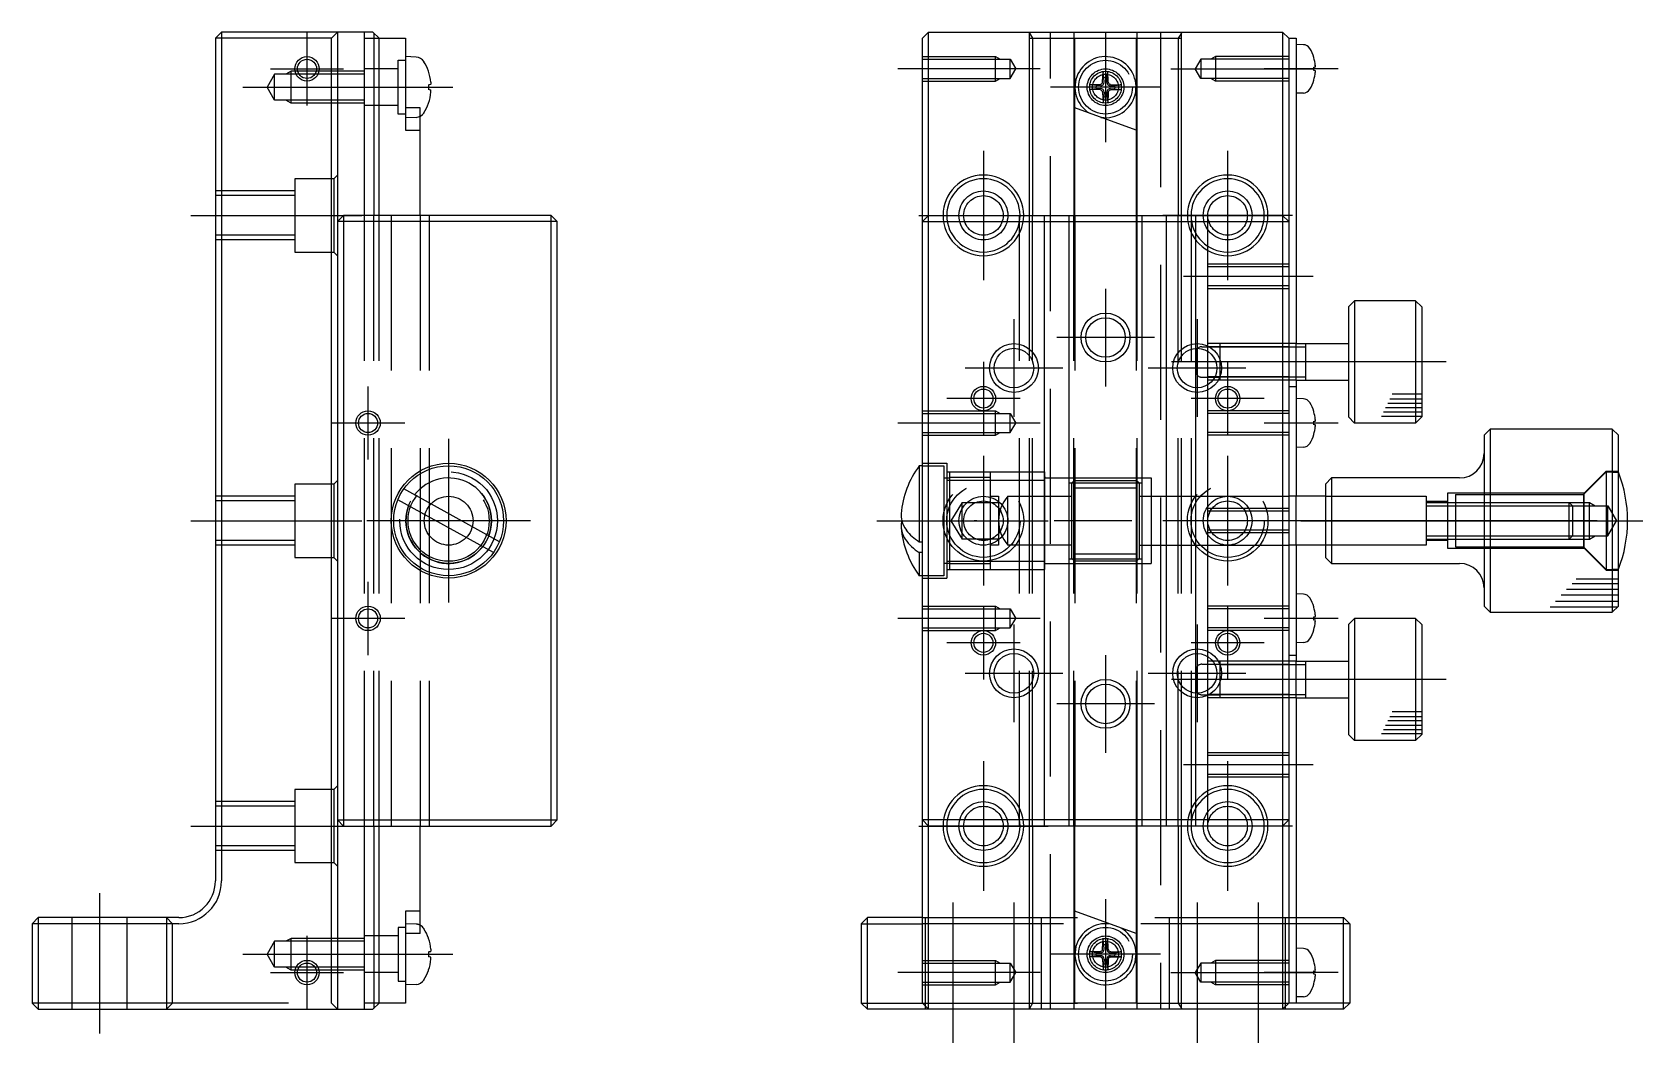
# Model space of a CAD drawing. Extents: x 1 to 266, y 0 to 225.
# Drawn here: x 1.5 to 133.4, y 64.4 to 147.2 of the extents above; entities that cross this region are included whole.
import ezdxf

# ---------------------------------------------------------------- set-up
doc = ezdxf.new("R2010")
doc.units = 0
doc.linetypes.add('CENTER', pattern=[50.8, 31.75, -6.35, 6.35, -6.35])
doc.linetypes.add('DASHED', pattern=[19.05, 12.7, -6.35])
doc.layers.get('0').update_dxf_attribs({"linetype": 'CONTINUOUS'})
doc.layers.add('CENTER', color=1, linetype='CENTER')

msp = doc.modelspace()

# ---------------------------------------------------------------- linework, layer by layer
at = {"color": 7, "linetype": 'CONTINUOUS'}
for p, q in [((17.04, 147.15), (16.54, 146.65)), ((16.54, 146.65), (16.54, 77.65)), ((26.04, 146.65), (16.54, 146.65)), ((17.04, 147.15), (17.04, 77.65)), ((29.44, 147.15), (17.04, 147.15)), ((26.54, 147.15), (26.04, 146.65)), ((26.04, 67.65), (26.04, 146.65)), ((26.54, 147.15), (26.54, 131.65)), ((28.74, 132.15), (28.74, 147.15)), ((28.74, 146.65), (32.11, 146.65)), ((29.94, 146.65), (29.44, 147.15)), ((29.51, 147.08), (29.51, 132.15)), ((29.94, 132.15), (29.94, 146.65)), ((32.11, 146.65), (32.11, 139.13)), ((74.43, 146.65), (74.93, 147.15)), ((74.43, 131.65), (74.43, 146.65)), ((74.93, 147.15), (103.93, 147.15)), ((74.93, 132.15), (74.93, 147.15)), ((83.21, 147.08), (83.25, 147.15)), ((83.21, 132.15), (83.21, 147.08)), ((83.21, 147.08), (83.46, 146.65)), ((83.21, 146.65), (83.46, 146.65)), ((83.46, 146.65), (83.46, 132.15)), ((83.46, 146.65), (86.83, 146.65)), ((86.83, 147.15), (86.83, 132.15)), ((86.93, 132.15), (86.93, 146.65)), ((86.93, 146.65), (91.93, 146.65)), ((91.93, 146.65), (91.93, 132.15)), ((92.03, 132.15), (92.03, 147.15)), ((92.03, 146.65), (95.39, 146.65)), ((95.64, 147.08), (95.39, 146.65)), ((95.39, 146.65), (95.39, 132.15)), ((95.39, 146.65), (95.64, 146.65)), ((95.64, 147.08), (95.6, 147.15)), ((95.64, 132.15), (95.64, 147.08)), ((103.93, 147.15), (104.43, 146.65)), ((103.93, 147.15), (103.93, 132.15)), ((104.43, 146.65), (104.43, 131.65)), ((104.43, 146.65), (105.03, 146.65)), ((105.03, 146.65), (105.03, 121.65)), ((32.97, 145.12), (32.11, 145.15)), ((105.63, 146.13), (105.03, 146.15)), ((33.99, 143.94), (33.99, 143.94)), ((89.19, 143.06), (89.23, 143.96)), ((89.3, 143.43), (89.23, 143.85)), ((89.55, 143.43), (89.62, 143.85)), ((89.66, 143.06), (89.62, 143.96)), ((106.49, 145.07), (106.49, 145.07)), ((106.49, 144.01), (106.49, 144.29)), ((33.99, 142.85), (33.99, 142.45)), ((34.18, 143.06), (34.18, 143.04)), ((34.18, 143.04), (34.19, 143.03)), ((34.19, 143.03), (34.19, 143.01)), ((34.19, 143.01), (34.19, 142.99)), ((34.19, 142.99), (34.19, 142.99)), ((34.19, 142.99), (34.19, 142.98)), ((34.19, 142.98), (34.19, 142.97)), ((34.19, 142.97), (34.19, 142.96)), ((34.19, 142.96), (34.19, 142.96)), ((34.19, 142.96), (34.19, 142.95)), ((34.19, 142.95), (34.19, 142.94)), ((34.19, 142.94), (34.19, 142.94)), ((34.19, 142.94), (34.19, 142.93)), ((34.19, 142.93), (34.19, 142.92)), ((34.19, 142.92), (34.19, 142.92)), ((34.19, 142.92), (34.19, 142.91)), ((34.19, 142.91), (34.19, 142.91)), ((34.19, 142.91), (34.19, 142.9)), ((34.19, 142.9), (34.19, 142.9)), ((34.19, 142.9), (34.19, 142.9)), ((89.01, 142.88), (88.12, 142.85)), ((89.01, 142.42), (88.12, 142.45)), ((88.65, 142.78), (88.22, 142.84)), ((88.65, 142.52), (88.22, 142.46)), ((89.02, 142.77), (88.65, 142.78)), ((89.02, 142.53), (88.65, 142.52)), ((89.31, 143.06), (89.3, 143.43)), ((89.54, 143.06), (89.55, 143.43)), ((89.83, 142.77), (90.2, 142.78)), ((89.83, 142.53), (90.2, 142.52)), ((89.84, 142.88), (90.73, 142.85)), ((89.84, 142.42), (90.73, 142.45)), ((90.2, 142.78), (90.63, 142.84)), ((90.2, 142.52), (90.63, 142.46)), ((106.49, 143.23), (106.49, 143.23)), ((33.99, 141.36), (33.99, 141.36)), ((34.18, 142.26), (34.19, 142.27)), ((34.18, 142.24), (34.18, 142.26)), ((34.19, 142.39), (34.19, 142.4)), ((34.19, 142.4), (34.19, 142.4)), ((34.19, 142.4), (34.19, 142.4)), ((34.19, 142.38), (34.19, 142.39)), ((34.19, 142.39), (34.19, 142.39)), ((34.19, 142.37), (34.19, 142.38)), ((34.19, 142.38), (34.19, 142.38)), ((34.19, 142.36), (34.19, 142.37)), ((34.19, 142.37), (34.19, 142.37)), ((34.19, 142.35), (34.19, 142.36)), ((34.19, 142.34), (34.19, 142.35)), ((34.19, 142.35), (34.19, 142.35)), ((34.19, 142.33), (34.19, 142.34)), ((34.19, 142.32), (34.19, 142.33)), ((34.19, 142.31), (34.19, 142.32)), ((34.19, 142.32), (34.19, 142.32)), ((34.19, 142.29), (34.19, 142.31)), ((34.19, 142.27), (34.19, 142.29)), ((89.19, 142.24), (89.23, 141.34)), ((89.3, 141.88), (89.23, 141.45)), ((89.31, 142.24), (89.3, 141.88)), ((89.54, 142.24), (89.55, 141.88)), ((89.55, 141.88), (89.62, 141.45)), ((89.66, 142.24), (89.62, 141.34)), ((105.63, 142.17), (105.03, 142.15)), ((32.97, 140.18), (32.11, 140.15)), ((33.31, 132.15), (33.31, 140.27)), ((91.93, 139.13), (86.93, 140.95)), ((32.11, 139.13), (33.31, 139.13)), ((27.04, 132.15), (26.54, 131.65)), ((44.04, 132.15), (27.04, 132.15)), ((27.04, 132.15), (27.04, 82.15)), ((44.54, 131.65), (44.04, 132.15)), ((44.04, 82.15), (44.04, 132.15)), ((74.43, 131.65), (74.93, 132.15)), ((74.93, 82.15), (74.93, 132.15)), ((74.93, 132.15), (103.93, 132.15)), ((84.43, 82.15), (84.43, 132.15)), ((86.43, 132.15), (86.43, 82.15)), ((92.43, 82.15), (92.43, 132.15)), ((94.43, 82.15), (94.43, 132.15)), ((96.82, 82.15), (96.82, 132.15)), ((97.82, 82.15), (97.82, 132.15)), ((103.93, 132.15), (103.93, 82.15)), ((103.93, 132.15), (104.43, 131.65)), ((26.54, 131.65), (26.54, 82.65)), ((44.54, 131.65), (26.54, 131.65)), ((44.54, 82.65), (44.54, 131.65)), ((74.43, 82.65), (74.43, 131.65)), ((74.43, 131.65), (104.43, 131.65)), ((104.43, 131.65), (104.43, 82.65)), ((109.32, 124.65), (109.82, 125.15)), ((109.32, 124.65), (109.32, 115.65)), ((114.82, 125.15), (109.82, 125.15)), ((109.82, 125.15), (109.82, 115.15)), ((114.82, 125.15), (114.82, 115.15)), ((115.32, 124.65), (114.82, 125.15)), ((115.32, 124.65), (115.32, 115.65)), ((105.03, 121.65), (109.32, 121.65)), ((105.82, 118.65), (105.82, 121.65)), ((104.43, 118.15), (105.03, 118.15)), ((105.03, 118.65), (105.03, 109.15)), ((105.03, 118.65), (109.32, 118.65)), ((105.63, 117.13), (105.03, 117.15)), ((106.49, 116.07), (106.49, 116.07)), ((106.49, 115.01), (106.49, 115.29)), ((109.32, 115.65), (109.82, 115.15)), ((114.82, 115.15), (109.82, 115.15)), ((115.32, 115.65), (114.82, 115.15)), ((106.49, 114.23), (106.49, 114.23)), ((120.93, 114.65), (120.43, 114.15)), ((120.43, 114.15), (120.43, 112.65)), ((130.93, 114.65), (120.93, 114.65)), ((120.93, 114.65), (120.93, 99.65)), ((131.43, 114.15), (130.93, 114.65)), ((130.93, 114.65), (130.93, 99.65)), ((131.43, 107.15), (131.43, 114.15)), ((105.63, 113.17), (105.03, 113.15)), ((120.43, 112.65), (120.43, 101.65)), ((74.18, 111.65), (74.18, 105.43)), ((74.43, 111.65), (74.18, 111.65)), ((39.8, 105.43), (31.96, 109.75)), ((86.43, 110.26), (92.43, 110.26)), ((107.93, 110.65), (107.43, 110.15)), ((107.43, 110.15), (107.43, 107.15)), ((118.43, 110.65), (107.93, 110.65)), ((107.93, 110.65), (107.93, 103.65)), ((39.32, 104.56), (31.48, 108.87)), ((107.43, 109.15), (104.43, 109.15)), ((107.43, 107.15), (107.43, 104.15)), ((131.43, 100.15), (131.43, 107.15)), ((74.18, 105.43), (74.43, 105.43)), ((74.43, 104.56), (74.18, 104.56)), ((74.18, 104.56), (74.18, 102.65)), ((107.43, 105.15), (104.43, 105.15)), ((105.03, 105.15), (105.03, 95.65)), ((86.43, 104.04), (92.43, 104.04)), ((107.43, 104.15), (107.93, 103.65)), ((107.93, 103.65), (118.43, 103.65)), ((74.43, 102.65), (74.18, 102.65)), ((120.43, 101.65), (120.43, 100.15)), ((105.63, 101.13), (105.03, 101.15)), ((106.49, 100.07), (106.49, 100.07)), ((106.49, 99.01), (106.49, 99.29)), ((109.32, 98.65), (109.82, 99.15)), ((114.82, 99.15), (109.82, 99.15)), ((109.82, 99.15), (109.82, 89.15)), ((114.82, 99.15), (114.82, 89.15)), ((115.32, 98.65), (114.82, 99.15)), ((120.43, 100.15), (120.93, 99.65)), ((120.93, 99.65), (130.93, 99.65)), ((130.93, 99.65), (131.43, 100.15)), ((106.49, 98.23), (106.49, 98.23)), ((109.32, 98.65), (109.32, 89.65)), ((115.32, 98.65), (115.32, 89.65)), ((105.63, 97.17), (105.03, 97.15)), ((104.43, 96.15), (105.03, 96.15)), ((105.03, 95.65), (109.32, 95.65)), ((105.82, 92.65), (105.82, 95.65)), ((105.03, 92.65), (105.03, 67.65)), ((105.03, 92.65), (109.32, 92.65)), ((109.32, 89.65), (109.82, 89.15)), ((114.82, 89.15), (109.82, 89.15)), ((115.32, 89.65), (114.82, 89.15)), ((26.54, 82.65), (26.54, 67.15)), ((26.54, 82.65), (27.04, 82.15)), ((26.54, 82.65), (44.54, 82.65)), ((27.04, 82.15), (44.04, 82.15)), ((28.74, 67.15), (28.74, 82.15)), ((29.51, 82.15), (29.51, 67.22)), ((29.94, 67.65), (29.94, 82.15)), ((33.31, 73.35), (33.31, 82.15)), ((44.04, 82.15), (44.54, 82.65)), ((74.43, 67.65), (74.43, 82.65)), ((74.93, 82.15), (74.43, 82.65)), ((104.43, 82.65), (74.43, 82.65)), ((74.93, 67.15), (74.93, 82.15)), ((103.93, 82.15), (74.93, 82.15)), ((83.21, 67.22), (83.21, 82.15)), ((83.46, 82.15), (83.46, 67.65)), ((86.83, 82.15), (86.83, 67.15)), ((86.93, 67.65), (86.93, 82.15)), ((91.93, 82.15), (91.93, 67.65)), ((92.03, 67.15), (92.03, 82.15)), ((95.39, 82.15), (95.39, 67.65)), ((95.64, 67.22), (95.64, 82.15)), ((104.43, 82.65), (103.93, 82.15)), ((103.93, 82.15), (103.93, 67.15)), ((104.43, 82.65), (104.43, 67.65)), ((2.04, 74.65), (1.54, 74.15)), ((1.54, 74.15), (1.54, 67.65)), ((13.54, 74.15), (1.54, 74.15)), ((13.54, 74.65), (2.04, 74.65)), ((2.04, 74.65), (2.04, 67.15)), ((13.04, 74.15), (12.54, 74.65)), ((12.54, 74.65), (12.54, 67.15)), ((13.04, 67.65), (13.04, 74.15)), ((69.93, 74.65), (69.43, 74.15)), ((69.43, 74.15), (69.43, 67.65)), ((69.43, 74.15), (74.43, 74.15)), ((74.43, 74.65), (69.93, 74.65)), ((69.93, 67.15), (69.93, 74.65)), ((91.93, 73.35), (86.93, 75.17)), ((105.03, 74.65), (108.93, 74.65)), ((109.43, 74.15), (105.03, 74.15)), ((108.93, 74.65), (109.43, 74.15)), ((108.93, 67.15), (108.93, 74.65)), ((109.43, 74.15), (109.43, 67.65)), ((33.31, 73.35), (32.11, 73.35)), ((32.11, 73.35), (32.11, 67.65)), ((33.99, 72.94), (33.99, 72.94)), ((89.19, 72.06), (89.23, 72.96)), ((89.3, 72.43), (89.23, 72.85)), ((89.55, 72.43), (89.62, 72.85)), ((89.66, 72.06), (89.62, 72.96)), ((33.99, 71.85), (33.99, 71.45)), ((34.18, 72.06), (34.18, 72.04)), ((34.18, 72.04), (34.19, 72.03)), ((34.18, 71.26), (34.19, 71.27)), ((34.18, 71.24), (34.18, 71.26)), ((34.19, 72.03), (34.19, 72.01)), ((34.19, 72.01), (34.19, 71.99)), ((34.19, 71.99), (34.19, 71.99)), ((34.19, 71.99), (34.19, 71.98)), ((34.19, 71.98), (34.19, 71.97)), ((34.19, 71.97), (34.19, 71.96)), ((34.19, 71.96), (34.19, 71.96)), ((34.19, 71.96), (34.19, 71.95)), ((34.19, 71.95), (34.19, 71.94)), ((34.19, 71.94), (34.19, 71.94)), ((34.19, 71.94), (34.19, 71.93)), ((34.19, 71.93), (34.19, 71.92)), ((34.19, 71.92), (34.19, 71.92)), ((34.19, 71.92), (34.19, 71.91)), ((34.19, 71.91), (34.19, 71.91)), ((34.19, 71.91), (34.19, 71.9)), ((34.19, 71.9), (34.19, 71.9)), ((34.19, 71.9), (34.19, 71.9)), ((34.19, 71.39), (34.19, 71.4)), ((34.19, 71.4), (34.19, 71.4)), ((34.19, 71.4), (34.19, 71.4)), ((34.19, 71.38), (34.19, 71.39)), ((34.19, 71.39), (34.19, 71.39)), ((34.19, 71.37), (34.19, 71.38)), ((34.19, 71.38), (34.19, 71.38)), ((34.19, 71.36), (34.19, 71.37)), ((34.19, 71.37), (34.19, 71.37)), ((34.19, 71.35), (34.19, 71.36)), ((34.19, 71.34), (34.19, 71.35)), ((34.19, 71.35), (34.19, 71.35)), ((34.19, 71.33), (34.19, 71.34)), ((34.19, 71.32), (34.19, 71.33)), ((34.19, 71.31), (34.19, 71.32)), ((34.19, 71.32), (34.19, 71.32)), ((34.19, 71.29), (34.19, 71.31)), ((34.19, 71.27), (34.19, 71.29)), ((89.01, 71.88), (88.12, 71.85)), ((89.01, 71.42), (88.12, 71.45)), ((88.65, 71.78), (88.22, 71.84)), ((88.65, 71.52), (88.22, 71.46)), ((89.02, 71.77), (88.65, 71.78)), ((89.02, 71.53), (88.65, 71.52)), ((89.19, 71.24), (89.23, 70.34)), ((89.31, 72.06), (89.3, 72.43)), ((89.31, 71.24), (89.3, 70.88)), ((89.54, 72.06), (89.55, 72.43)), ((89.54, 71.24), (89.55, 70.88)), ((89.66, 71.24), (89.62, 70.34)), ((89.83, 71.77), (90.2, 71.78)), ((89.83, 71.53), (90.2, 71.52)), ((89.84, 71.88), (90.73, 71.85)), ((89.84, 71.42), (90.73, 71.45)), ((90.2, 71.78), (90.63, 71.84)), ((90.2, 71.52), (90.63, 71.46)), ((105.63, 72.13), (105.03, 72.15)), ((33.99, 70.36), (33.99, 70.36)), ((89.3, 70.88), (89.23, 70.45)), ((89.55, 70.88), (89.62, 70.45)), ((106.49, 71.07), (106.49, 71.07)), ((106.49, 70.01), (106.49, 70.29)), ((32.97, 69.18), (32.11, 69.15)), ((106.49, 69.23), (106.49, 69.23)), ((22.54, 67.65), (1.54, 67.65)), ((1.54, 67.65), (2.04, 67.15)), ((12.54, 67.15), (13.04, 67.65)), ((26.54, 67.15), (26.04, 67.65)), ((32.11, 67.65), (28.74, 67.65)), ((29.44, 67.15), (29.94, 67.65)), ((69.43, 67.65), (69.93, 67.15)), ((69.43, 67.65), (74.43, 67.65)), ((74.93, 67.15), (74.43, 67.65)), ((83.46, 67.65), (83.21, 67.22)), ((83.21, 67.65), (83.46, 67.65)), ((83.46, 67.65), (86.83, 67.65)), ((91.93, 67.65), (86.93, 67.65)), ((92.03, 67.65), (95.39, 67.65)), ((95.39, 67.65), (95.64, 67.22)), ((95.39, 67.65), (95.64, 67.65)), ((104.43, 67.65), (103.93, 67.15)), ((109.43, 67.65), (104.43, 67.65)), ((105.63, 68.17), (105.03, 68.15)), ((109.43, 67.65), (108.93, 67.15)), ((2.04, 67.15), (29.44, 67.15)), ((108.93, 67.15), (69.93, 67.15)), ((83.25, 67.15), (83.21, 67.22)), ((95.6, 67.15), (95.64, 67.22))]:
    msp.add_line(p, q, dxfattribs=at)
at = {"color": 3, "linetype": 'DASHED'}
for p, q in [((84.93, 67.15), (84.93, 147.15)), ((93.93, 147.15), (93.93, 67.15)), ((74.43, 145.15), (80.43, 145.15)), ((80.43, 145.15), (80.8, 144.93)), ((80.43, 143.15), (80.43, 145.15)), ((98.43, 145.15), (98.05, 144.93)), ((104.43, 145.15), (98.43, 145.15)), ((98.43, 145.15), (98.43, 143.15)), ((22.74, 143.95), (22.32, 143.71)), ((28.74, 143.95), (22.74, 143.95)), ((22.74, 141.35), (22.74, 143.95)), ((31.51, 144.15), (28.74, 144.15)), ((31.51, 140.45), (31.51, 144.85)), ((31.51, 144.85), (32.11, 144.85)), ((74.43, 144.93), (81.63, 144.93)), ((81.63, 143.37), (81.63, 144.93)), ((81.63, 144.93), (82.08, 144.15)), ((81.63, 143.37), (82.08, 144.15)), ((97.23, 144.93), (96.77, 144.15)), ((97.23, 143.37), (96.77, 144.15)), ((104.43, 144.93), (97.23, 144.93)), ((97.23, 144.93), (97.23, 143.37)), ((21.39, 143.71), (20.78, 142.65)), ((21.39, 141.59), (20.78, 142.65)), ((28.74, 143.71), (21.39, 143.71)), ((21.39, 141.59), (21.39, 143.71)), ((74.43, 143.37), (81.63, 143.37)), ((74.43, 143.15), (80.43, 143.15)), ((80.43, 143.15), (80.8, 143.37)), ((104.43, 143.37), (97.23, 143.37)), ((98.43, 143.15), (98.05, 143.37)), ((104.43, 143.15), (98.43, 143.15)), ((28.74, 141.59), (21.39, 141.59)), ((22.74, 141.35), (22.32, 141.59)), ((28.74, 141.35), (22.74, 141.35)), ((31.51, 141.15), (28.74, 141.15)), ((32.11, 140.45), (31.51, 140.45)), ((33.31, 140.95), (32.11, 140.95)), ((33.31, 140.27), (33.31, 140.95)), ((26.24, 135.15), (23.04, 135.15)), ((23.04, 135.15), (23.04, 129.15)), ((26.54, 135.45), (26.24, 135.15)), ((26.24, 135.15), (26.24, 129.15)), ((23.04, 134.15), (16.54, 134.15)), ((23.04, 133.77), (16.54, 133.77)), ((28.74, 82.15), (28.74, 132.15)), ((29.51, 82.15), (29.51, 132.15)), ((29.94, 82.15), (29.94, 132.15)), ((30.94, 132.15), (30.94, 82.15)), ((33.31, 132.15), (33.31, 82.15)), ((34.04, 132.15), (34.04, 82.15)), ((82.39, 82.15), (82.39, 132.15)), ((83.21, 82.15), (83.21, 132.15)), ((83.46, 82.15), (83.46, 132.15)), ((86.83, 82.15), (86.83, 132.15)), ((86.93, 132.15), (86.93, 82.15)), ((91.93, 132.15), (91.93, 82.15)), ((92.03, 82.15), (92.03, 132.15)), ((95.39, 82.15), (95.39, 132.15)), ((95.64, 82.15), (95.64, 132.15)), ((96.47, 82.15), (96.47, 132.15)), ((23.04, 130.53), (16.54, 130.53)), ((23.04, 130.15), (16.54, 130.15)), ((23.04, 129.15), (26.24, 129.15)), ((26.24, 129.15), (26.54, 128.85)), ((104.43, 128.15), (97.82, 128.15)), ((104.43, 127.93), (97.82, 127.93)), ((104.43, 126.37), (97.82, 126.37)), ((104.43, 126.15), (97.82, 126.15)), ((97.32, 121.4), (98.82, 121.4)), ((105.03, 121.65), (97.82, 121.65)), ((104.43, 121.38), (97.82, 121.38)), ((98.82, 118.65), (98.82, 121.65)), ((98.82, 121.38), (105.03, 121.38)), ((105.03, 118.65), (105.03, 121.65)), ((96.82, 120.9), (96.82, 119.4)), ((97.32, 118.9), (98.82, 118.9)), ((104.43, 118.92), (97.82, 118.92)), ((98.82, 118.92), (105.03, 118.92)), ((105.03, 118.65), (97.82, 118.65)), ((74.43, 116.15), (80.43, 116.15)), ((80.43, 116.15), (80.8, 115.93)), ((80.43, 114.15), (80.43, 116.15)), ((104.43, 116.15), (97.82, 116.15)), ((74.43, 115.93), (81.63, 115.93)), ((81.63, 114.37), (81.63, 115.93)), ((81.63, 115.93), (82.08, 115.15)), ((81.63, 114.37), (82.08, 115.15)), ((104.43, 115.93), (97.82, 115.93)), ((74.43, 114.37), (81.63, 114.37)), ((74.43, 114.15), (80.43, 114.15)), ((80.43, 114.15), (80.8, 114.37)), ((104.43, 114.37), (97.82, 114.37)), ((104.43, 114.15), (97.82, 114.15)), ((74.43, 111.85), (76.43, 111.85)), ((74.43, 111.65), (76.18, 111.65)), ((76.18, 111.65), (76.18, 102.65)), ((76.43, 111.85), (76.43, 102.45)), ((76.43, 111.15), (84.43, 111.15)), ((76.68, 103.15), (76.68, 111.15)), ((79.98, 111.15), (79.98, 103.15)), ((84.43, 111.15), (84.43, 103.15)), ((128.58, 109.3), (130.43, 111.15)), ((128.63, 109.4), (130.43, 111.2)), ((130.43, 111.2), (130.43, 103.1)), ((130.43, 111.2), (131.43, 111.2)), ((130.43, 111.15), (130.93, 111.15)), ((130.93, 111.12), (131.43, 111.12)), ((26.24, 110.15), (23.04, 110.15)), ((23.04, 110.15), (23.04, 104.15)), ((26.54, 110.45), (26.24, 110.15)), ((26.24, 110.15), (26.24, 104.15)), ((76.18, 110.65), (76.68, 110.65)), ((76.43, 110.47), (84.43, 110.47)), ((79.98, 110.7), (76.68, 110.7)), ((84.43, 110.74), (84.48, 110.65)), ((84.48, 110.65), (93.18, 110.65)), ((86.68, 110.25), (86.88, 110.45)), ((86.68, 104.05), (86.68, 110.25)), ((86.88, 110.45), (91.98, 110.45)), ((86.88, 110.45), (86.88, 103.85)), ((86.88, 109.85), (91.98, 109.85)), ((91.98, 110.45), (92.18, 110.25)), ((91.98, 110.45), (91.98, 103.85)), ((92.18, 110.25), (92.18, 104.05)), ((93.18, 110.65), (93.18, 103.65)), ((23.04, 109.15), (16.54, 109.15)), ((23.04, 108.77), (16.54, 108.77)), ((77.68, 108.65), (76.77, 107.15)), ((77.68, 105.65), (77.68, 108.65)), ((77.68, 108.65), (80.68, 108.65)), ((79.98, 109.15), (80.68, 109.15)), ((80.68, 109.15), (80.68, 107.15)), ((81.44, 105.15), (81.44, 109.15)), ((81.44, 109.15), (86.68, 109.15)), ((92.18, 109.15), (104.43, 109.15)), ((93.18, 109.15), (104.43, 109.15)), ((104.43, 108.15), (97.82, 108.15)), ((105.03, 105.15), (105.03, 109.15)), ((107.43, 109.15), (115.68, 109.15)), ((115.68, 109.15), (115.68, 105.15)), ((115.68, 109.15), (115.68, 105.15)), ((115.68, 108.75), (117.43, 108.75)), ((115.68, 108.65), (127.4, 108.65)), ((115.68, 108.38), (127.68, 108.38)), ((128.63, 109.4), (117.43, 109.4)), ((117.43, 109.4), (117.43, 104.9)), ((118.06, 108.65), (129.06, 108.65)), ((118.06, 108.38), (130.56, 108.38)), ((118.08, 109.3), (128.58, 109.3)), ((118.08, 109.3), (118.08, 105)), ((127.4, 105.65), (127.4, 108.65)), ((127.4, 108.65), (127.68, 108.38)), ((127.68, 108.38), (127.68, 105.92)), ((128.58, 109.3), (128.58, 105)), ((128.63, 104.9), (128.63, 109.4)), ((129.06, 108.65), (129.53, 108.38)), ((129.06, 105.65), (129.06, 108.65)), ((130.56, 105.92), (130.56, 108.38)), ((130.56, 108.38), (131.27, 107.15)), ((76.77, 107.15), (77.68, 105.65)), ((80.68, 107.15), (80.68, 105.15)), ((104.43, 107.93), (97.82, 107.93)), ((130.56, 105.92), (131.27, 107.15)), ((23.04, 105.53), (16.54, 105.53)), ((80.68, 105.65), (77.68, 105.65)), ((104.43, 106.37), (97.82, 106.37)), ((104.43, 106.15), (97.82, 106.15)), ((115.68, 105.92), (127.68, 105.92)), ((115.68, 105.65), (127.4, 105.65)), ((115.68, 105.55), (117.43, 105.55)), ((118.06, 105.92), (130.56, 105.92)), ((118.06, 105.65), (129.06, 105.65)), ((127.68, 105.92), (127.4, 105.65)), ((129.06, 105.65), (129.53, 105.92)), ((23.04, 105.15), (16.54, 105.15)), ((80.68, 105.15), (79.98, 105.15)), ((86.68, 105.15), (81.44, 105.15)), ((86.88, 104.45), (91.98, 104.45)), ((92.18, 105.15), (104.43, 105.15)), ((93.18, 105.15), (104.43, 105.15)), ((115.68, 105.15), (107.43, 105.15)), ((117.43, 104.9), (128.63, 104.9)), ((118.08, 105), (128.58, 105)), ((128.58, 105), (130.43, 103.15)), ((130.43, 103.1), (128.63, 104.9)), ((23.04, 104.15), (26.24, 104.15)), ((26.24, 104.15), (26.54, 103.85)), ((76.68, 103.65), (76.18, 103.65)), ((76.43, 103.83), (84.43, 103.83)), ((76.43, 103.15), (84.43, 103.15)), ((79.98, 103.61), (76.68, 103.61)), ((84.43, 103.56), (84.48, 103.65)), ((84.48, 103.65), (93.18, 103.65)), ((86.88, 103.85), (86.68, 104.05)), ((91.98, 103.85), (86.88, 103.85)), ((92.18, 104.05), (91.98, 103.85)), ((130.43, 103.15), (130.93, 103.15)), ((130.43, 103.1), (131.43, 103.1)), ((130.93, 103.18), (131.43, 103.18)), ((76.18, 102.65), (74.43, 102.65)), ((74.43, 102.45), (76.43, 102.45)), ((74.43, 100.15), (80.43, 100.15)), ((74.43, 99.93), (81.63, 99.93)), ((80.43, 100.15), (80.8, 99.93)), ((80.43, 98.15), (80.43, 100.15)), ((81.63, 98.37), (81.63, 99.93)), ((81.63, 99.93), (82.08, 99.15)), ((81.63, 98.37), (82.08, 99.15)), ((104.43, 100.15), (97.82, 100.15)), ((104.43, 99.93), (97.82, 99.93)), ((74.43, 98.37), (81.63, 98.37)), ((74.43, 98.15), (80.43, 98.15)), ((80.43, 98.15), (80.8, 98.37)), ((104.43, 98.37), (97.82, 98.37)), ((104.43, 98.15), (97.82, 98.15)), ((97.32, 95.4), (98.82, 95.4)), ((105.03, 95.65), (97.82, 95.65)), ((104.43, 95.38), (97.82, 95.38)), ((98.82, 92.65), (98.82, 95.65)), ((98.82, 95.38), (105.03, 95.38)), ((105.03, 92.65), (105.03, 95.65)), ((96.82, 94.9), (96.82, 93.4)), ((97.32, 92.9), (98.82, 92.9)), ((104.43, 92.92), (97.82, 92.92)), ((105.03, 92.65), (97.82, 92.65)), ((98.82, 92.92), (105.03, 92.92)), ((104.43, 88.15), (97.82, 88.15)), ((104.43, 87.93), (97.82, 87.93)), ((104.43, 86.37), (97.82, 86.37)), ((104.43, 86.15), (97.82, 86.15)), ((26.24, 85.15), (23.04, 85.15)), ((23.04, 85.15), (23.04, 79.15)), ((26.54, 85.45), (26.24, 85.15)), ((26.24, 85.15), (26.24, 79.15)), ((23.04, 84.15), (16.54, 84.15)), ((23.04, 83.77), (16.54, 83.77)), ((23.04, 80.53), (16.54, 80.53)), ((23.04, 80.15), (16.54, 80.15)), ((23.04, 79.15), (26.24, 79.15)), ((26.24, 79.15), (26.54, 78.85)), ((4.79, 74.65), (4.79, 67.15)), ((9.29, 74.65), (9.29, 67.15)), ((33.31, 75.17), (32.11, 75.17)), ((32.11, 75.17), (32.11, 73.35)), ((32.97, 74.12), (32.11, 74.15)), ((74.43, 74.65), (105.03, 74.65)), ((105.03, 74.15), (74.43, 74.15)), ((74.68, 67.15), (74.68, 74.65)), ((84.18, 67.15), (84.18, 74.65)), ((94.68, 67.15), (94.68, 74.65)), ((104.18, 67.15), (104.18, 74.65)), ((21.39, 72.71), (20.78, 71.65)), ((28.74, 72.71), (21.39, 72.71)), ((21.39, 70.59), (21.39, 72.71)), ((22.74, 72.95), (22.32, 72.71)), ((28.74, 72.95), (22.74, 72.95)), ((22.74, 70.35), (22.74, 72.95)), ((31.51, 73.15), (28.74, 73.15)), ((32.11, 73.85), (31.51, 73.85)), ((31.51, 73.85), (31.51, 69.45)), ((21.39, 70.59), (20.78, 71.65)), ((28.74, 70.59), (21.39, 70.59)), ((22.74, 70.35), (22.32, 70.59)), ((28.74, 70.35), (22.74, 70.35)), ((31.51, 70.15), (28.74, 70.15)), ((74.43, 71.15), (80.43, 71.15)), ((74.43, 70.93), (81.63, 70.93)), ((80.43, 71.15), (80.8, 70.93)), ((80.43, 69.15), (80.43, 71.15)), ((81.63, 69.37), (81.63, 70.93)), ((81.63, 70.93), (82.08, 70.15)), ((81.63, 69.37), (82.08, 70.15)), ((97.23, 70.93), (96.77, 70.15)), ((97.23, 69.37), (96.77, 70.15)), ((104.43, 70.93), (97.23, 70.93)), ((97.23, 70.93), (97.23, 69.37)), ((98.43, 71.15), (98.05, 70.93)), ((104.43, 71.15), (98.43, 71.15)), ((98.43, 71.15), (98.43, 69.15)), ((31.51, 69.45), (32.11, 69.45)), ((74.43, 69.37), (81.63, 69.37)), ((74.43, 69.15), (80.43, 69.15)), ((80.43, 69.15), (80.8, 69.37)), ((104.43, 69.37), (97.23, 69.37)), ((98.43, 69.15), (98.05, 69.37)), ((104.43, 69.15), (98.43, 69.15)), ((74.43, 67.65), (104.43, 67.65))]:
    msp.add_line(p, q, dxfattribs=at)
at = {"color": 3, "linetype": 'CONTINUOUS'}
for p, q in [((105.03, 121.38), (105.82, 121.38)), ((105.03, 118.92), (105.82, 118.92)), ((112.91, 117.54), (115.31, 117.54)), ((112.19, 116.06), (115.31, 116.06)), ((112.36, 116.42), (115.31, 116.42)), ((112.54, 116.78), (115.31, 116.78)), ((112.71, 117.13), (115.31, 117.13)), ((112.02, 115.72), (115.31, 115.72)), ((127.63, 102.01), (131.43, 102.01)), ((127.98, 102.38), (131.43, 102.38)), ((126.28, 100.57), (131.43, 100.57)), ((126.75, 101.07), (131.43, 101.07)), ((127.19, 101.54), (131.43, 101.54)), ((125.84, 100.11), (131.38, 100.11)), ((105.03, 95.38), (105.82, 95.38)), ((105.03, 92.92), (105.82, 92.92)), ((112.71, 91.13), (115.31, 91.13)), ((112.91, 91.54), (115.31, 91.54)), ((112.02, 89.72), (115.31, 89.72)), ((112.19, 90.06), (115.31, 90.06)), ((112.36, 90.42), (115.31, 90.42)), ((112.54, 90.78), (115.31, 90.78))]:
    msp.add_line(p, q, dxfattribs=at)
for centre, radius in [((24.04, 144.15), 1), ((89.43, 122.15), 2), ((81.93, 119.65), 2), ((96.93, 119.65), 2), ((79.43, 117.15), 1), ((99.43, 117.15), 1), ((29.04, 115.15), 1), ((29.04, 99.15), 1), ((79.43, 97.15), 1), ((99.43, 97.15), 1), ((81.93, 94.65), 2), ((96.93, 94.65), 2), ((89.43, 92.15), 2), ((24.04, 70.15), 1)]:
    msp.add_circle(centre, radius, dxfattribs=at)
at = {"color": 7, "linetype": 'CONTINUOUS'}
for centre, radius in [((24.04, 144.15), 0.783), ((89.43, 122.15), 1.62), ((81.93, 119.65), 1.62), ((96.93, 119.65), 1.62), ((79.43, 117.15), 0.783), ((99.43, 117.15), 0.783), ((29.04, 115.15), 0.783), ((35.64, 107.15), 4.7), ((35.64, 107.15), 4.5), ((29.04, 99.15), 0.783), ((79.43, 97.15), 0.783), ((99.43, 97.15), 0.783), ((81.93, 94.65), 1.62), ((96.93, 94.65), 1.62), ((89.43, 92.15), 1.62), ((24.04, 70.15), 0.783)]:
    msp.add_circle(centre, radius, dxfattribs=at)
at = {"color": 3, "linetype": 'DASHED'}
for centre, radius in [((89.43, 142.65), 2.2), ((89.43, 142.65), 1.5), ((89.43, 142.65), 1.3), ((89.43, 142.65), 1.06), ((79.43, 132.15), 2), ((79.43, 132.15), 1.62), ((99.43, 132.15), 2), ((99.43, 132.15), 1.62), ((35.64, 107.15), 4), ((35.64, 107.15), 3.5), ((35.64, 107.15), 3.32), ((79.43, 107.15), 3.3), ((79.43, 107.15), 3), ((99.43, 107.15), 3.3), ((99.43, 107.15), 3), ((35.64, 107.15), 2), ((79.43, 107.15), 2), ((79.43, 107.15), 1.62), ((99.43, 107.15), 2), ((99.43, 107.15), 1.62), ((79.43, 82.15), 2), ((79.43, 82.15), 1.62), ((99.43, 82.15), 2), ((99.43, 82.15), 1.62), ((89.43, 71.65), 2.2), ((89.43, 71.65), 1.5), ((89.43, 71.65), 1.3), ((89.43, 71.65), 1.06)]:
    msp.add_circle(centre, radius, dxfattribs=at)
at = {"color": 7, "linetype": 'CONTINUOUS'}
for centre, radius, start, end in [((32.94, 144.32), 0.8, 31.4697, 88), ((89.43, 142.65), 2.5, 261.1669, 238.8331), ((105.61, 145.49), 0.64, 31.5446, 88), ((103.43, 144.15), 3.2, 17.0112, 31.5446), ((106.43, 145.07), 0.06, 0, 17.0112), ((103.42, 144.15), 3.2, 5.1036, 16.7203), ((30.21, 142.65), 4, 19.2989, 31.4697), ((33.91, 143.94), 0.0826, 359.7995, 19.6997), ((30.19, 142.66), 4.01, 5.8139, 18.7375), ((89.94, 143.92), 0.712, 176.5904, 185.1614), ((88.91, 143.92), 0.712, 354.8386, 3.4096), ((106.33, 145.4), 1.13, 278.1306, 284.5096), ((106.33, 142.9), 1.13, 75.4904, 81.8694), ((103.42, 144.15), 3.2, 343.2797, 354.8964), ((105.28, 144.32), 1.34, 3.0705, 5.1233), ((105.61, 144.34), 1, 2.3615, 3.0061), ((105.72, 144.34), 0.892, 1.6813, 2.364), ((105.87, 144.35), 0.744, 0.9257, 1.685), ((106.04, 144.35), 0.572, 0.0361, 0.9316), ((106.2, 144.35), 0.417, 358.9311, 0.0344), ((106.3, 144.35), 0.314, 357.5998, 358.9411), ((106.4, 144.34), 0.212, 355.8558, 357.6182), ((106.49, 144.34), 0.125, 353.3388, 355.895), ((106.55, 144.33), 0.0626, 349.3085, 353.4051), ((106.58, 144.32), 0.028, 342.5956, 349.475), ((106.6, 144.32), 0.00929, 329.0189, 343.168), ((106.61, 144.32), 0.00222, 294.0996, 330.432), ((106.58, 143.98), 0.028, 10.525, 17.4044), ((106.6, 143.98), 0.00929, 16.832, 30.9811), ((106.61, 143.99), 0.00222, 29.568, 65.9004), ((106.49, 143.96), 0.125, 4.105, 6.6612), ((106.55, 143.97), 0.0626, 6.5949, 10.6915), ((106.3, 143.95), 0.314, 1.0589, 2.4002), ((106.4, 143.96), 0.212, 2.3818, 4.1442), ((106.2, 143.95), 0.417, 359.9656, 1.0689), ((106.04, 143.95), 0.572, 359.0684, 359.9639), ((105.87, 143.95), 0.744, 358.315, 359.0743), ((105.72, 143.96), 0.892, 357.636, 358.3187), ((105.61, 143.96), 1, 356.9939, 357.6385), ((105.28, 143.98), 1.34, 354.8767, 356.9295), ((33.67, 145.16), 2.33, 277.8368, 282.6335), ((33.7, 140.3), 2.17, 77.2755, 82.4262), ((34.17, 142.89), 0.0164, 333.4146, 339.8518), ((34.18, 142.89), 0.00887, 323.9587, 333.5882), ((34.18, 142.89), 0.00452, 309.1878, 324.2259), ((34.18, 142.88), 0.00246, 286.7561, 309.2074), ((34.1, 142.91), 0.0925, 350.2027, 352.2988), ((34.12, 142.91), 0.0714, 348.8944, 350.1615), ((34.13, 142.9), 0.0594, 347.5382, 348.8947), ((34.14, 142.9), 0.0439, 344.2492, 347.6324), ((34.16, 142.9), 0.0279, 339.7637, 344.2955), ((88.16, 142.14), 0.712, 84.8386, 93.4096), ((88.16, 143.17), 0.712, 266.5904, 275.1614), ((89.43, 142.65), 0.785, 170.6933, 189.3067), ((89.01, 143.07), 0.185, 271.6506, 358.3487), ((89.03, 143.05), 0.281, 267.9982, 2.0018), ((89.03, 142.25), 0.281, 357.9982, 92.0018), ((89.43, 142.65), 0.785, 80.6933, 99.3067), ((89.82, 143.05), 0.281, 177.9982, 272.0018), ((89.82, 142.25), 0.281, 87.9982, 182.0018), ((89.84, 143.07), 0.185, 181.6506, 268.3487), ((89.43, 142.65), 0.785, 350.6933, 9.3067), ((90.69, 142.14), 0.712, 86.5904, 95.1614), ((90.69, 143.17), 0.712, 264.8386, 273.4096), ((105.61, 142.81), 0.64, 272, 328.4554), ((103.43, 144.15), 3.2, 328.4554, 342.9888), ((106.43, 143.23), 0.06, 342.9888, 0), ((30.21, 142.65), 4, 328.5303, 340.7011), ((30.2, 142.65), 4.01, 341.0338, 354.1926), ((33.9, 141.36), 0.086, 340.7011, 0), ((34.17, 142.41), 0.0164, 20.1482, 26.5854), ((34.18, 142.41), 0.00887, 26.4118, 36.0413), ((34.18, 142.42), 0.00452, 35.7741, 50.8122), ((34.18, 142.42), 0.00246, 50.7926, 73.2439), ((34.16, 142.41), 0.0279, 15.7045, 20.2363), ((34.1, 142.39), 0.0925, 7.7012, 9.7973), ((34.12, 142.4), 0.0714, 9.8385, 11.1056), ((34.13, 142.4), 0.0594, 11.1053, 12.4618), ((34.14, 142.4), 0.0439, 12.3676, 15.7508), ((89.01, 142.23), 0.185, 1.6513, 88.3494), ((89.94, 141.39), 0.712, 174.8386, 183.4096), ((89.43, 142.65), 0.785, 260.6933, 279.3067), ((88.91, 141.39), 0.712, 356.5904, 5.1614), ((89.84, 142.23), 0.185, 91.6513, 178.3494), ((32.94, 140.98), 0.8, 272, 328.5303), ((79.43, 132.15), 3.3, 0, 180), ((79.43, 132.15), 3, 0, 180), ((99.43, 132.15), 3.3, 0, 180), ((99.43, 132.15), 3, 0, 180), ((105.61, 116.49), 0.64, 31.5446, 88), ((103.43, 115.15), 3.2, 17.0112, 31.5446), ((106.43, 116.07), 0.06, 0, 17.0112), ((103.42, 115.15), 3.2, 5.1036, 16.7203), ((106.33, 116.4), 1.13, 278.1306, 284.5096), ((106.33, 113.9), 1.13, 75.4904, 81.8694), ((103.42, 115.15), 3.2, 343.2797, 354.8964), ((105.28, 115.32), 1.34, 3.0705, 5.1233), ((105.61, 115.34), 1, 2.3615, 3.0061), ((105.72, 115.34), 0.892, 1.6813, 2.364), ((105.87, 115.35), 0.744, 0.9257, 1.685), ((106.04, 115.35), 0.572, 0.0361, 0.9316), ((106.2, 115.35), 0.417, 358.9311, 0.0344), ((106.3, 115.35), 0.314, 357.5998, 358.9411), ((106.4, 115.34), 0.212, 355.8558, 357.6182), ((106.49, 115.34), 0.125, 353.3388, 355.895), ((106.55, 115.33), 0.0626, 349.3085, 353.4051), ((106.58, 115.32), 0.028, 342.5956, 349.475), ((106.6, 115.32), 0.00929, 329.0189, 343.168), ((106.61, 115.32), 0.00222, 294.0996, 330.432), ((106.58, 114.98), 0.028, 10.525, 17.4044), ((106.6, 114.98), 0.00929, 16.832, 30.9811), ((106.61, 114.99), 0.00222, 29.568, 65.9004), ((106.49, 114.96), 0.125, 4.105, 6.6612), ((106.55, 114.97), 0.0626, 6.5949, 10.6915), ((106.3, 114.95), 0.314, 1.0589, 2.4002), ((106.4, 114.96), 0.212, 2.3818, 4.1442), ((106.2, 114.95), 0.417, 359.9656, 1.0689), ((106.04, 114.95), 0.572, 359.0684, 359.9639), ((105.87, 114.95), 0.744, 358.315, 359.0743), ((105.72, 114.96), 0.892, 357.636, 358.3187), ((105.61, 114.96), 1, 356.9939, 357.6385), ((105.28, 114.98), 1.34, 354.8767, 356.9295), ((105.61, 113.81), 0.64, 272, 328.4554), ((103.43, 115.15), 3.2, 328.4554, 342.9888), ((106.43, 114.23), 0.06, 342.9888, 0), ((118.43, 112.65), 2, 270, 0), ((80.18, 107.15), 7.5, 143.1301, 175.635), ((121.3, 107.15), 10.88, 338.5967, 21.4033), ((35.64, 107.15), 3.5, 339.367, 142.9406), ((35.64, 107.15), 3.5, 159.367, 322.9406), ((74.46, 107.59), 1.77, 175.6986, 194.3515), ((74.48, 106.71), 1.79, 165.7199, 179.8969), ((74.86, 107.7), 2.18, 194.7091, 217.1912), ((74.7, 106.76), 2.01, 181.2435, 213.8123), ((80.18, 107.15), 7.5, 184.365, 216.8699), ((76.27, 107.91), 3.96, 215.1041, 238.055), ((76.29, 108.83), 4.01, 217.6482, 238.102), ((118.43, 101.65), 2, 0, 90), ((105.61, 100.49), 0.64, 31.5446, 88), ((103.43, 99.15), 3.2, 17.0112, 31.5446), ((106.43, 100.07), 0.06, 0, 17.0112), ((103.42, 99.15), 3.2, 5.1036, 16.7203), ((106.33, 100.4), 1.13, 278.1306, 284.5096), ((106.33, 97.9), 1.13, 75.4904, 81.8694), ((105.28, 99.32), 1.34, 3.0705, 5.1233), ((105.61, 99.34), 1, 2.3615, 3.0061), ((105.72, 99.34), 0.892, 1.6813, 2.364), ((105.87, 99.35), 0.744, 0.9257, 1.685), ((106.04, 99.35), 0.572, 0.0361, 0.9316), ((106.2, 99.35), 0.417, 358.9311, 0.0344), ((106.3, 99.35), 0.314, 357.5998, 358.9411), ((106.4, 99.34), 0.212, 355.8558, 357.6182), ((106.49, 99.34), 0.125, 353.3388, 355.895), ((106.55, 99.33), 0.0626, 349.3085, 353.4051), ((106.58, 99.32), 0.028, 342.5956, 349.475), ((106.6, 99.32), 0.00929, 329.0189, 343.168), ((106.61, 99.32), 0.00222, 294.0996, 330.432), ((106.58, 98.98), 0.028, 10.525, 17.4044), ((106.6, 98.98), 0.00929, 16.832, 30.9811), ((106.61, 98.99), 0.00222, 29.568, 65.9004), ((106.49, 98.96), 0.125, 4.105, 6.6612), ((106.55, 98.97), 0.0626, 6.5949, 10.6915), ((106.3, 98.95), 0.314, 1.0589, 2.4002), ((106.4, 98.96), 0.212, 2.3818, 4.1442), ((106.2, 98.95), 0.417, 359.9656, 1.0689), ((106.04, 98.95), 0.572, 359.0684, 359.9639), ((105.87, 98.95), 0.744, 358.315, 359.0743), ((105.72, 98.96), 0.892, 357.636, 358.3187), ((105.61, 98.96), 1, 356.9939, 357.6385), ((103.43, 99.15), 3.2, 328.4554, 342.9888), ((103.42, 99.15), 3.2, 343.2797, 354.8964), ((106.43, 98.23), 0.06, 342.9888, 0), ((105.28, 98.98), 1.34, 354.8767, 356.9295), ((105.61, 97.81), 0.64, 272, 328.4554), ((79.43, 82.15), 3.3, 180, 0), ((79.43, 82.15), 3, 180, 0), ((99.43, 82.15), 3.3, 180, 0), ((99.43, 82.15), 3, 180, 0), ((13.54, 77.65), 3, 270, 0), ((13.54, 77.65), 3.5, 270, 0), ((32.94, 73.32), 0.8, 31.4697, 62.3976), ((89.43, 71.65), 2.5, 81.1835, 58.8165), ((30.21, 71.65), 4, 19.2989, 31.4697), ((33.91, 72.94), 0.0826, 359.7995, 19.6997), ((30.2, 71.66), 4.01, 5.8074, 18.7523), ((89.94, 72.92), 0.712, 176.5904, 185.1614), ((88.91, 72.92), 0.712, 354.8386, 3.4096), ((33.7, 74), 2.17, 277.5738, 282.7245), ((33.7, 69.3), 2.17, 77.2755, 82.4262), ((30.2, 71.65), 4.01, 341.2479, 354.1924), ((34.17, 71.89), 0.0164, 333.4146, 339.8518), ((34.18, 71.89), 0.00887, 323.9587, 333.5882), ((34.18, 71.89), 0.00452, 309.1878, 324.2259), ((34.18, 71.88), 0.00246, 286.7561, 309.2074), ((34.17, 71.41), 0.0164, 20.1482, 26.5854), ((34.18, 71.41), 0.00887, 26.4118, 36.0413), ((34.18, 71.42), 0.00452, 35.7741, 50.8122), ((34.18, 71.42), 0.00246, 50.7926, 73.2439), ((34.1, 71.91), 0.0925, 350.2027, 352.2988), ((34.12, 71.91), 0.0714, 348.8944, 350.1615), ((34.13, 71.9), 0.0594, 347.5382, 348.8947), ((34.14, 71.9), 0.0439, 344.2492, 347.6324), ((34.16, 71.9), 0.0279, 339.7637, 344.2955), ((34.16, 71.41), 0.0279, 15.7045, 20.2363), ((34.1, 71.39), 0.0925, 7.7012, 9.7973), ((34.12, 71.4), 0.0714, 9.8385, 11.1056), ((34.13, 71.4), 0.0594, 11.1053, 12.4618), ((34.14, 71.4), 0.0439, 12.3676, 15.7508), ((88.16, 71.14), 0.712, 84.8386, 93.4096), ((88.16, 72.17), 0.712, 266.5904, 275.1614), ((89.43, 71.65), 0.785, 170.6933, 189.3067), ((89.01, 72.07), 0.185, 271.6506, 358.3487), ((89.01, 71.23), 0.185, 1.6513, 88.3494), ((89.03, 72.05), 0.281, 267.9982, 2.0018), ((89.03, 71.25), 0.281, 357.9982, 92.0018), ((89.43, 71.65), 0.785, 80.6933, 99.3067), ((89.82, 72.05), 0.281, 177.9982, 272.0018), ((89.82, 71.25), 0.281, 87.9982, 182.0018), ((89.84, 72.07), 0.185, 181.6506, 268.3487), ((89.84, 71.23), 0.185, 91.6513, 178.3494), ((89.43, 71.65), 0.785, 350.6933, 9.3067), ((90.69, 71.14), 0.712, 86.5904, 95.1614), ((90.69, 72.17), 0.712, 264.8386, 273.4096), ((105.61, 71.49), 0.64, 31.5446, 88), ((103.43, 70.15), 3.2, 17.0112, 31.5446), ((30.21, 71.65), 4, 328.5303, 340.7011), ((33.9, 70.36), 0.086, 340.7011, 0), ((89.94, 70.39), 0.712, 174.8386, 183.4096), ((89.43, 71.65), 0.785, 260.6933, 279.3067), ((88.91, 70.39), 0.712, 356.5904, 5.1614), ((106.43, 71.07), 0.06, 0, 17.0112), ((103.42, 70.15), 3.2, 5.1036, 16.7203), ((106.33, 71.4), 1.13, 278.1306, 284.5096), ((106.33, 68.9), 1.13, 75.4904, 81.8694), ((105.28, 70.32), 1.34, 3.0705, 5.1233), ((105.61, 70.34), 1, 2.3615, 3.0061), ((105.72, 70.34), 0.892, 1.6813, 2.364), ((105.87, 70.35), 0.744, 0.9257, 1.685), ((106.04, 70.35), 0.572, 0.0361, 0.9316), ((106.2, 70.35), 0.417, 358.9311, 0.0344), ((106.3, 70.35), 0.314, 357.5998, 358.9411), ((106.4, 70.34), 0.212, 355.8558, 357.6182), ((106.49, 70.34), 0.125, 353.3388, 355.895), ((106.55, 70.33), 0.0626, 349.3085, 353.4051), ((106.58, 70.32), 0.028, 342.5956, 349.475), ((106.6, 70.32), 0.00929, 329.0189, 343.168), ((106.61, 70.32), 0.00222, 294.0996, 330.432), ((106.58, 69.98), 0.028, 10.525, 17.4044), ((106.6, 69.98), 0.00929, 16.832, 30.9811), ((106.61, 69.99), 0.00222, 29.568, 65.9004), ((106.49, 69.96), 0.125, 4.105, 6.6612), ((106.55, 69.97), 0.0626, 6.5949, 10.6915), ((106.3, 69.95), 0.314, 1.0589, 2.4002), ((106.4, 69.96), 0.212, 2.3818, 4.1442), ((106.2, 69.95), 0.417, 359.9656, 1.0689), ((106.04, 69.95), 0.572, 359.0684, 359.9639), ((105.87, 69.95), 0.744, 358.315, 359.0743), ((105.72, 69.96), 0.892, 357.636, 358.3187), ((105.61, 69.96), 1, 356.9939, 357.6385), ((105.28, 69.98), 1.34, 354.8767, 356.9295), ((32.94, 69.98), 0.8, 272, 328.5303), ((103.43, 70.15), 3.2, 328.4554, 342.9888), ((103.42, 70.15), 3.2, 343.2797, 354.8964), ((106.43, 69.23), 0.06, 342.9888, 0), ((105.61, 68.81), 0.64, 272, 328.4554)]:
    msp.add_arc(centre, radius, start, end, dxfattribs=at)
at = {"color": 3, "linetype": 'DASHED'}
for centre, radius, start, end in [((79.43, 132.15), 3.3, 180, 0), ((79.43, 132.15), 3, 180, 0), ((99.43, 132.15), 3.3, 180, 0), ((99.43, 132.15), 3, 180, 0), ((97.32, 120.9), 0.5, 90, 180), ((97.32, 119.4), 0.5, 180, 270), ((83.68, 107.15), 3, 138.1897, 221.8103), ((97.32, 94.9), 0.5, 90, 180), ((97.32, 93.4), 0.5, 180, 270), ((79.43, 82.15), 3.3, 0, 180), ((79.43, 82.15), 3, 0, 180), ((99.43, 82.15), 3.3, 0, 180), ((99.43, 82.15), 3, 0, 180), ((32.94, 73.32), 0.8, 62.3976, 88)]:
    msp.add_arc(centre, radius, start, end, dxfattribs=at)
at = {"layer": 'CENTER', "color": 1, "linetype": 'CENTER'}
for p, q in [((24.04, 147.15), (24.04, 141.15)), ((89.43, 147.15), (89.43, 138.15)), ((21.04, 144.15), (27.04, 144.15)), ((84.08, 144.15), (72.43, 144.15)), ((94.77, 144.15), (106.43, 144.15)), ((108.49, 144.15), (102.43, 144.15)), ((18.78, 142.65), (30.74, 142.65)), ((26.74, 142.65), (35.99, 142.65)), ((93.93, 142.65), (84.93, 142.65)), ((79.43, 137.45), (79.43, 126.85)), ((99.43, 137.45), (99.43, 126.85)), ((14.54, 132.15), (28.54, 132.15)), ((74.13, 132.15), (84.73, 132.15)), ((104.73, 132.15), (94.13, 132.15)), ((106.43, 127.15), (95.82, 127.15)), ((89.43, 126.15), (89.43, 118.15)), ((81.93, 123.65), (81.93, 115.65)), ((96.93, 123.65), (96.93, 115.65)), ((93.43, 122.15), (85.43, 122.15)), ((79.43, 120.15), (79.43, 114.15)), ((117.32, 120.15), (94.82, 120.15)), ((99.43, 120.15), (99.43, 114.15)), ((85.93, 119.65), (77.93, 119.65)), ((100.93, 119.65), (92.93, 119.65)), ((29.04, 112.15), (29.04, 118.15)), ((82.43, 117.15), (76.43, 117.15)), ((102.43, 117.15), (96.43, 117.15)), ((32.04, 115.15), (26.04, 115.15)), ((84.08, 115.15), (72.43, 115.15)), ((108.49, 115.15), (102.43, 115.15)), ((35.64, 113.85), (35.64, 100.45)), ((79.43, 112.45), (79.43, 101.85)), ((99.43, 112.45), (99.43, 101.85)), ((14.54, 107.15), (28.54, 107.15)), ((42.34, 107.15), (28.94, 107.15)), ((70.69, 107.15), (82.68, 107.15)), ((74.13, 107.15), (84.73, 107.15)), ((129.68, 107.15), (78.68, 107.15)), ((104.73, 107.15), (94.13, 107.15)), ((106.43, 107.15), (95.82, 107.15)), ((105.43, 107.15), (133.43, 107.15)), ((29.04, 96.15), (29.04, 102.15)), ((32.04, 99.15), (26.04, 99.15)), ((84.08, 99.15), (72.43, 99.15)), ((79.43, 100.15), (79.43, 94.15)), ((99.43, 100.15), (99.43, 94.15)), ((108.49, 99.15), (102.43, 99.15)), ((81.93, 98.65), (81.93, 90.65)), ((96.93, 98.65), (96.93, 90.65)), ((82.43, 97.15), (76.43, 97.15)), ((102.43, 97.15), (96.43, 97.15)), ((89.43, 96.15), (89.43, 88.15)), ((85.93, 94.65), (77.93, 94.65)), ((100.93, 94.65), (92.93, 94.65)), ((117.32, 94.15), (94.82, 94.15)), ((93.43, 92.15), (85.43, 92.15)), ((79.43, 87.45), (79.43, 76.85)), ((106.43, 87.15), (95.82, 87.15)), ((99.43, 87.45), (99.43, 76.85)), ((14.54, 82.15), (28.54, 82.15)), ((74.13, 82.15), (84.73, 82.15)), ((104.73, 82.15), (94.13, 82.15)), ((7.04, 76.65), (7.04, 65.15)), ((76.93, 75.9), (76.93, 64.4)), ((81.93, 75.9), (81.93, 64.4)), ((89.43, 76.15), (89.43, 67.15)), ((96.93, 75.9), (96.93, 64.4)), ((101.93, 75.9), (101.93, 64.4)), ((24.04, 73.15), (24.04, 67.15)), ((18.78, 71.65), (30.74, 71.65)), ((26.74, 71.65), (35.99, 71.65)), ((93.93, 71.65), (84.93, 71.65)), ((21.04, 70.15), (27.04, 70.15)), ((84.08, 70.15), (72.43, 70.15)), ((94.77, 70.15), (106.43, 70.15)), ((108.49, 70.15), (102.43, 70.15))]:
    msp.add_line(p, q, dxfattribs=at)

doc.saveas('drawing.dxf')
